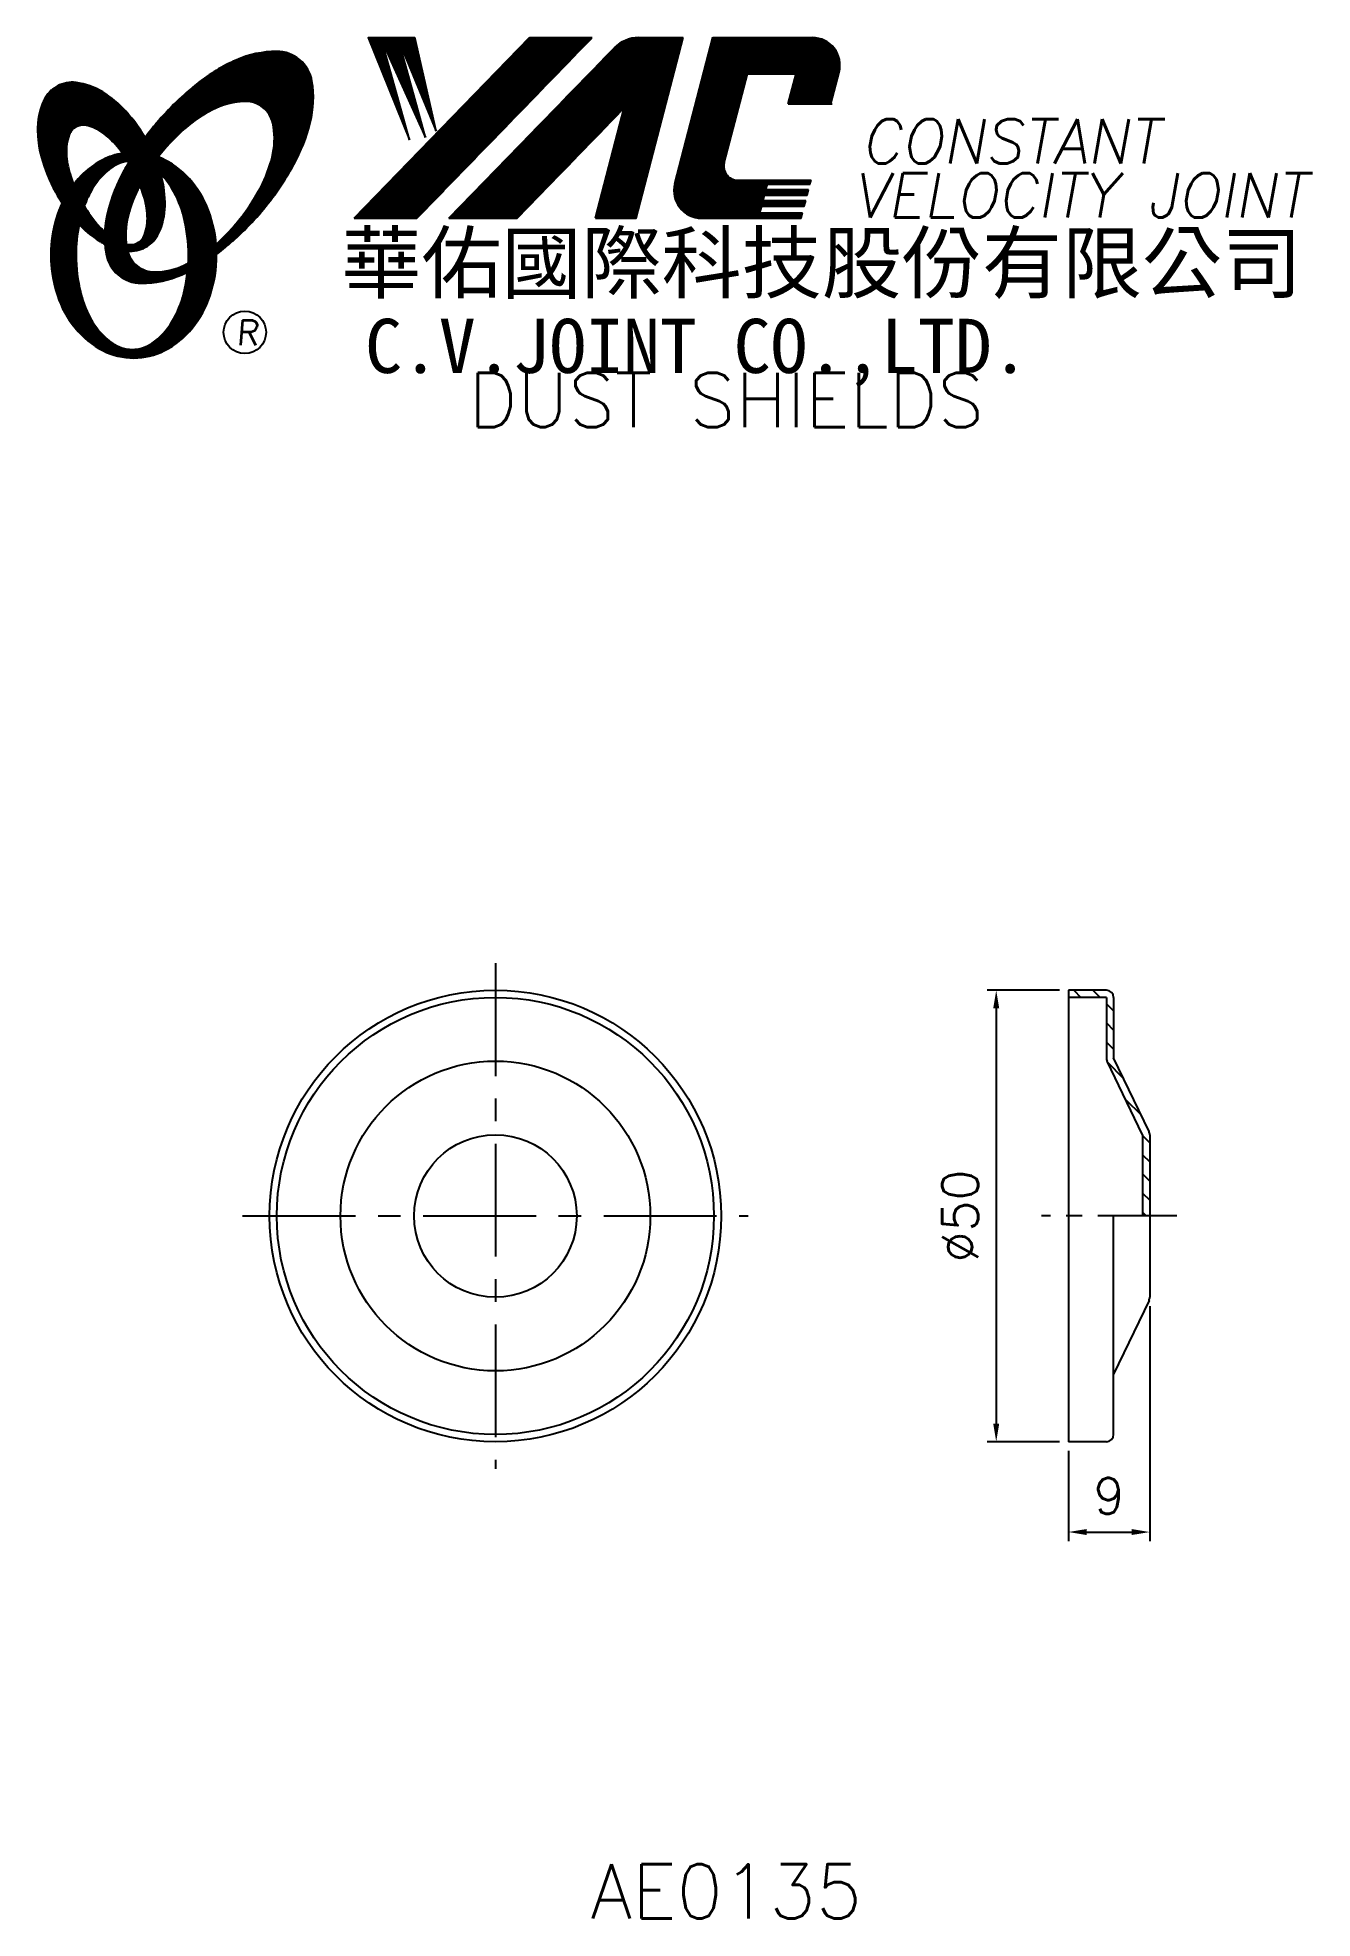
# Model space of a CAD drawing. Extents: x 97 to 238, y -4 to 204.
import ezdxf
from ezdxf.enums import TextEntityAlignment as Align

# ---------------------------------------------------------------- set-up
doc = ezdxf.new("R2010")
doc.units = 0
doc.header["$LTSCALE"] = 10
doc.header["$MEASUREMENT"] = 0
doc.linetypes.add('CENTER', pattern=[2, 1.25, -0.25, 0.25, -0.25])
doc.layers.get('0').update_dxf_attribs({"linetype": 'CONTINUOUS'})
doc.layers.get('DEFPOINTS').update_dxf_attribs({"linetype": 'CONTINUOUS'})
doc.layers.add('4', color=4, linetype='CONTINUOUS')
doc.styles.add('CHINA', font='KAIU.TTF')
doc.styles.add('ITALICC', font='simplex.shx')
doc.dimstyles.get("Standard").update_dxf_attribs({"dimtxt": 4, "dimasz": 2, "dimexe": 1, "dimexo": 1, "dimgap": 2, "dimtad": 1, "dimdec": 4, "dimzin": 10, "dimtxsty": 'ITALICC', "dimcen": -2, "dimclrd": 5, "dimclre": 5, "dimclrt": 18, "dimaunit": 1, "dimazin": 3, "dimtfac": 1, "dimtdec": 4, "dimtmove": 0, "dimatfit": 3, "dimtolj": 1, "dimtzin": 10})
pattern_1 = [(45, (166.473368, -39.569869), (-0.00727476112, 0.00727476112), [])]
pattern_2 = [(45, (-2.117177, -3.265459), (-0.00883883476, 0.00883883476), [])]

# ---------------------------------------------------------------- blocks, each defined once
blk = doc.blocks.new('*D13')
at = {"color": 5, "linetype": 'BYBLOCK'}
for p, q in [((210.07, 98.67), (202.07, 98.67)), ((203.07, 96.67), (203.07, 50.67)), ((210.07, 48.67), (202.07, 48.67))]:
    blk.add_line(p, q, dxfattribs=at)
for points in [[(202.74, 96.67), (203.4, 96.67), (203.07, 98.67)], [(202.74, 50.67), (203.4, 50.67), (203.07, 48.67)]]:
    blk.add_solid(points, dxfattribs=at)
at = {"layer": 'DEFPOINTS', "color": 0, "linetype": 'BYBLOCK'}
for p in [(211.07, 98.67), (203.07, 48.67), (211.07, 48.67)]:
    blk.add_point(p, dxfattribs=at)
at = {"color": 18, "linetype": 'BYBLOCK', "insert": (199.07, 73.67), "char_height": 4, "attachment_point": 5, "rotation": 90, "style": 'ITALICC'}
blk.add_mtext('\\A1;∅50', dxfattribs=at)
blk = doc.blocks.new('*D14')
at = {"color": 5, "linetype": 'BYBLOCK'}
for p, q in [((220.07, 63.67), (220.07, 37.67)), ((211.07, 47.67), (211.07, 37.67)), ((213.07, 38.67), (218.07, 38.67))]:
    blk.add_line(p, q, dxfattribs=at)
for points in [[(213.07, 39), (213.07, 38.34), (211.07, 38.67)], [(218.07, 39), (218.07, 38.34), (220.07, 38.67)]]:
    blk.add_solid(points, dxfattribs=at)
at = {"layer": 'DEFPOINTS', "color": 0, "linetype": 'BYBLOCK'}
for p in [(220.07, 64.67), (211.07, 48.67), (220.07, 38.67)]:
    blk.add_point(p, dxfattribs=at)
at = {"color": 18, "linetype": 'BYBLOCK', "insert": (215.57, 42.67), "char_height": 4, "attachment_point": 5, "style": 'ITALICC'}
blk.add_mtext('\\A1;9', dxfattribs=at)

msp = doc.modelspace()

# ---------------------------------------------------------------- hatches: boundary and pattern name
at = {"layer": '4', "linetype": 'CONTINUOUS'}
h = msp.add_hatch(dxfattribs=at)
h.set_pattern_fill('ANSI31', color=5, scale=0.1, style=0)
h.set_pattern_definition(pattern_2)
h.paths.add_polyline_path([(158.34153, 204.16552), (151.38422, 204.16552), (131.96761, 184.16176), (138.92492, 184.16176)])
h.paths.add_polyline_path([(161.88842, 196.39995), (158.70805, 184.16176), (163.18903, 184.16176), (168.38747, 204.16552), (163.49074, 204.16552, 0.202785967), (160.75667, 203.00911), (142.46253, 184.16176), (150.00945, 184.16176)])
h.paths.add_polyline_path([(175.51553, 200.16711), (180.90925, 200.16711), (180.04023, 196.82309), (184.75705, 196.82309), (185.67377, 200.35066, 0.490800957), (182.72357, 204.16552), (171.68925, 204.16552), (167.48219, 187.97663, 0.490800957), (170.43239, 184.16176), (181.46671, 184.16176), (181.62116, 184.75608), (176.90434, 184.75608), (177.0977, 185.50016), (181.81452, 185.50016), (181.97308, 186.1103), (177.25626, 186.1103), (177.41751, 186.73077), (182.13433, 186.73077), (182.29051, 187.33176), (177.57369, 187.33176), (177.73049, 187.93514), (182.44731, 187.93514), (182.56404, 188.38433), (174.42429, 188.38433, -0.490800957), (172.94919, 190.29176)])
h = msp.add_hatch(dxfattribs=at)
h.set_pattern_fill('ANSI31', color=1, scale=0.1, style=0)
h.set_pattern_definition(pattern_2)
h.paths.add_polyline_path([(138.69959, 204.16552), (133.52226, 204.16552), (138.09303, 192.86179), (135.02709, 203.81977), (139.86183, 193.09744), (136.91382, 203.81977), (141.04104, 193.80441)])
h = msp.add_hatch(dxfattribs=at)
h.set_pattern_fill('ANSI31', color=5, scale=0.082305, style=0)
h.set_pattern_definition([(45, (-2.117177, -3.265459), (-0.00727476112, 0.00727476112), [])])
h.paths.add_polyline_path([(119.91829, 197.10305, -0.172879177), (121.85977, 196.44448, -0.172879177), (122.94706, 194.70643, -0.104527385), (122.97484, 191.37824, -0.065680101), (121.80531, 187.97628, -0.051823203), (119.36489, 184.13389, -0.044272532), (116.68992, 181.30756, -0.020203161), (116.7435, 180.16964, 0.006517006), (117.14805, 180.48171, 0.049863361), (121.70148, 184.89478, 0.049863361), (125.29112, 190.12194, 0.063682799), (127.11216, 194.74929, 0.103597411), (127.30146, 199.33326, 0.177892575), (125.95285, 201.70354, 0.177892575), (123.39046, 202.63686, 0.103597411), (118.90266, 201.68382, 0.063682799), (114.64492, 199.11474, 0.049863361), (110.09149, 194.70168, 0.016070017), (108.8208, 193.09537, -0.007061632), (109.06808, 192.65834, -0.031648676), (110.02066, 190.62176, -0.008069351), (110.45257, 191.18607, -0.051823203), (113.63094, 194.44453, -0.065680101), (116.67287, 196.36488, -0.104527385)])
h.paths.add_polyline_path([(106.84262, 183.94173, -0.065680101), (108.01216, 187.34368, -0.006063428), (108.2561, 187.8187, 0.027613469), (107.52926, 189.40677, 0.017011252), (106.99584, 190.34174, 0.007829282), (106.50186, 189.47452, 0.063682799), (104.68081, 184.84717, 0.103597411), (104.49151, 180.2632, 0.177892575), (105.84012, 177.89292, 0.177892575), (108.40251, 176.95959, 0.103597411), (112.89031, 177.91264, 0.008811776), (113.51728, 178.20272, 0.013922709), (113.5946, 179.17253, -0.009086703), (113.14459, 178.95508, -0.104527385), (109.89917, 178.21692, -0.172879177), (107.95769, 178.87548, -0.172879177), (106.8704, 180.61354, -0.104527385)])
h = msp.add_hatch(dxfattribs=at)
h.set_pattern_fill('ANSI31', color=3, scale=0.082305, style=0)
h.set_pattern_definition(pattern_1)
h.paths.add_polyline_path([(104.12179, 198.15388, 0.106488277), (101.17991, 199.19245, 0.158297415), (99.08971, 198.79741, 0.158297415), (97.63038, 197.24972, 0.106488277), (96.91957, 194.21195, 0.071723199), (97.33761, 190.899, 0.058080454), (98.8826, 187.08361, 0.058080454), (101.26364, 183.72582, 0.071723199), (103.82888, 181.58807, 0.020895977), (104.36907, 181.28608, -0.030777155), (104.35316, 182.6623, -0.042059526), (103.25681, 183.82506, -0.04691039), (101.63764, 186.30621, -0.04691039), (100.50936, 189.04569, -0.060581117), (100.10726, 191.30776, -0.10187153), (100.41888, 193.39596, -0.185892489), (101.19897, 194.2876, -0.185892489), (102.37561, 194.42572, -0.10187153), (104.27326, 193.50019, -0.060581117), (105.9101, 191.88792, -0.04691039), (107.52926, 189.40677, -0.04691039), (108.65754, 186.66728, -0.060581117), (109.05964, 184.40521, -0.10187153), (108.74802, 182.31701, -0.185892489), (107.96793, 181.42537, -0.185892489), (106.79129, 181.28725, -0.002013383), (106.75049, 181.29788, 0.021593804), (106.8704, 180.61354, 0.006477741), (106.88841, 180.5365, 0.14950097), (108.86096, 180.94454, 0.158297415), (110.32029, 182.49223, 0.106488277), (111.03111, 185.52999, 0.071723199), (110.61306, 188.84295, 0.058080454), (109.06808, 192.65834, 0.058080454), (106.68703, 196.01613, 0.071723199)])
h = msp.add_hatch(dxfattribs=at)
h.set_pattern_fill('ANSI31', color=1, scale=0.082305, style=0)
h.set_pattern_definition(pattern_1)
h.paths.add_polyline_path([(105.21541, 189.83043, -0.120168026), (106.90721, 190.48382, 0.016865385), (106.30744, 191.36656, 0.076648372), (104.15122, 190.64764, 0.104809576), (101.06676, 188.13454, 0.005838257), (100.89982, 187.92234, 0.028089978), (101.63764, 186.30621, 0.014237292), (102.07977, 185.52116, -0.045767751), (103.00495, 187.458, -0.106890197)])
h.paths.add_polyline_path([(101.18405, 180.07581, -0.048711043), (101.51415, 183.45615, -0.007865741), (101.26364, 183.72582, -0.037695478), (99.62777, 185.84458, 0.03042545), (99.10244, 184.5406, 0.080710289), (98.37701, 180.07581, 0.080710289), (99.10244, 175.61102, 0.089265679), (101.06676, 172.01708, 0.104809576), (104.15122, 169.50398, 0.11926607), (107.56041, 168.67905, 0.11926607), (110.9696, 169.50398, 0.104809576), (114.05406, 172.01708, 0.089265679), (116.01838, 175.61102, 0.080710289), (116.74382, 180.07581, 0.080710289), (116.01838, 184.5406, 0.089265679), (114.05406, 188.13454, 0.104809576), (110.9696, 190.64764, 0.025513357), (110.27637, 190.96039, 0.004818181), (110.02066, 190.62176, -0.023722145), (110.56188, 189.02501, -0.065307489), (111.79706, 187.458, -0.073950765), (113.10951, 184.26028, -0.060532391), (113.61797, 180.07581, -0.060532391), (113.10951, 175.89135, -0.073950765), (111.79706, 172.69362, -0.106890197), (109.5866, 170.32119, -0.153118262), (107.40101, 169.63582, -0.153118262), (105.21541, 170.32119, -0.106890197), (103.00495, 172.69362, -0.073950765), (101.6925, 175.89135, -0.060532391)])
h = msp.add_hatch(dxfattribs=at)
h.set_pattern_fill('ANSI31', color=5, scale=12, angle=90, style=0)
h.set_pattern_definition([(135, (1.5076, -3.0137), (-1.06066, -1.06066), [])])
h.paths.add_polyline_path([(215.27066, 91.17149, 0.1125348), (215.3497, 90.82478), (219.27066, 82.67143), (219.27066, 73.67143), (220.07066, 73.67143), (220.07066, 82.67143, 0.1125348), (219.99163, 83.01815), (216.07066, 91.17149), (216.07066, 97.87143, 0.414213562), (215.27066, 98.67143), (211.07066, 98.67143), (211.07066, 97.87143), (215.27066, 97.87143)])

# ---------------------------------------------------------------- linework, layer by layer
at = {"layer": '4', "color": 5, "linetype": 'CONTINUOUS'}
for p, q in [((131.96761, 184.16176), (151.38422, 204.16552)), ((138.92492, 184.16176), (158.34153, 204.16552)), ((151.38422, 204.16552), (158.34153, 204.16552)), ((163.18903, 184.16176), (168.38747, 204.16552)), ((163.49074, 204.16552), (168.38747, 204.16552)), ((167.48219, 187.97663), (171.68925, 204.16552)), ((171.68925, 204.16552), (182.72357, 204.16552)), ((142.46253, 184.16176), (160.75667, 203.00911)), ((172.94919, 190.29176), (175.51553, 200.16711)), ((175.51553, 200.16711), (180.90925, 200.16711)), ((180.04023, 196.82309), (180.90925, 200.16711)), ((184.75705, 196.82309), (185.67377, 200.35066)), ((150.00945, 184.16176), (161.88842, 196.39995)), ((158.70805, 184.16176), (161.88842, 196.39995)), ((180.04023, 196.82309), (184.90748, 196.82309)), ((174.42429, 188.38433), (182.56404, 188.38433)), ((177.57369, 187.33176), (177.73049, 187.93514)), ((177.73049, 187.93514), (182.44731, 187.93514)), ((182.44731, 187.93514), (182.56404, 188.38433)), ((176.90434, 184.75608), (177.0977, 185.50016)), ((177.0977, 185.50016), (181.81452, 185.50016)), ((177.25626, 186.1103), (177.41751, 186.73077)), ((177.25626, 186.1103), (181.97308, 186.1103)), ((177.41751, 186.73077), (182.13433, 186.73077)), ((177.57369, 187.33176), (182.29051, 187.33176)), ((181.81452, 185.50016), (181.97308, 186.1103)), ((182.13433, 186.73077), (182.29051, 187.33176)), ((131.96761, 184.16176), (138.92492, 184.16176)), ((142.46253, 184.16176), (150.00945, 184.16176)), ((158.70805, 184.16176), (163.18903, 184.16176)), ((170.43239, 184.16176), (181.46671, 184.16176)), ((176.90434, 184.75608), (181.62116, 184.75608)), ((181.46671, 184.16176), (181.62116, 184.75608))]:
    msp.add_line(p, q, dxfattribs=at)
at = {"layer": '4', "color": 1, "linetype": 'CONTINUOUS'}
for p, q in [((133.52226, 204.16552), (138.09303, 192.86179)), ((133.52226, 204.16552), (138.69959, 204.16552)), ((141.04104, 193.80441), (138.69959, 204.16552)), ((138.09303, 192.86179), (135.02709, 203.81977)), ((135.02709, 203.81977), (139.86183, 193.09744)), ((139.86183, 193.09744), (136.91382, 203.81977)), ((136.91382, 203.81977), (141.04104, 193.80441))]:
    msp.add_line(p, q, dxfattribs=at)
at = {"layer": '4', "color": 5, "linetype": 'CENTER'}
for p, q in [((147.61186, 101.67143), (147.61186, 45.67143)), ((119.61186, 73.67143), (175.61186, 73.67143))]:
    msp.add_line(p, q, dxfattribs=at)
at = {"layer": '4', "color": 7, "linetype": 'CONTINUOUS'}
for p, q in [((211.07066, 98.67143), (211.07066, 48.67143)), ((215.27066, 98.67143), (211.07066, 98.67143)), ((215.27066, 97.87143), (211.07066, 97.87143)), ((215.27066, 97.87143), (215.27066, 91.17149)), ((216.07066, 97.87143), (216.07066, 91.17143)), ((219.27066, 82.67143), (215.3497, 90.82478)), ((219.99163, 83.01815), (216.07066, 91.17149)), ((219.27066, 82.67143), (219.27066, 73.67143)), ((220.07066, 82.67143), (220.07066, 64.67143)), ((216.07066, 49.47143), (216.07066, 73.67143)), ((219.99163, 64.32472), (216.07066, 56.17137)), ((215.27066, 48.67143), (211.07066, 48.67143))]:
    msp.add_line(p, q, dxfattribs=at)
at = {"layer": '4', "color": 5, "linetype": 'CENTER', "ltscale": 0.7}
msp.add_line((223.07066, 73.67143), (208.07066, 73.67143), dxfattribs=at)
at = {"layer": '4', "color": 5, "linetype": 'CONTINUOUS'}
for points in [[(116.7435, 180.16964, 0.006517006), (117.14805, 180.48171, 0.049863361), (121.70148, 184.89478, 0.049863361), (125.29112, 190.12194, 0.063682799), (127.11216, 194.74929, 0.103597411), (127.30146, 199.33326, 0.177892575), (125.95285, 201.70354, 0.177892575), (123.39046, 202.63686, 0.103597411), (118.90266, 201.68382, 0.063682799), (114.64492, 199.11474, 0.049863361), (110.09149, 194.70168, 0.016070017), (108.8208, 193.09537)], [(116.68992, 181.30756, 0.044272532), (119.36489, 184.13389, 0.051823203), (121.80531, 187.97628, 0.065680101), (122.97484, 191.37824, 0.104527385), (122.94706, 194.70643, 0.172879177), (121.85977, 196.44448, 0.172879177), (119.91829, 197.10305, 0.104527385), (116.67287, 196.36488, 0.065680101), (113.63094, 194.44453, 0.051823203), (110.45257, 191.18607, 0.008069351), (110.02066, 190.62176)], [(106.99584, 190.34174, 0.007829282), (106.50186, 189.47452, 0.063682799), (104.68081, 184.84717, 0.103597411), (104.49151, 180.2632, 0.177892575), (105.84012, 177.89292, 0.177892575), (108.40251, 176.95959, 0.103597411), (112.89031, 177.91264, 0.008811776), (113.51728, 178.20272, 0.008811776)], [(108.2561, 187.8187, 0.006063428), (108.01216, 187.34368, 0.065680101), (106.84262, 183.94173, 0.104527385), (106.8704, 180.61354, 0.172879177), (107.95769, 178.87548, 0.172879177), (109.89917, 178.21692, 0.104527385), (113.14459, 178.95508, 0.009086703), (113.5946, 179.17253, 0.009086703)]]:
    msp.add_lwpolyline(points, format="xyb", dxfattribs=at)
at = {"layer": '4', "color": 3, "linetype": 'CONTINUOUS'}
for points in [[(106.88841, 180.5365, 0.14950097), (108.86096, 180.94454, 0.158297415), (110.32029, 182.49223, 0.106488277), (111.03111, 185.52999, 0.071723199), (110.61306, 188.84295, 0.058080454), (109.06808, 192.65834, 0.058080454), (106.68703, 196.01613, 0.071723199), (104.12179, 198.15388, 0.106488277), (101.17991, 199.19245, 0.158297415), (99.08971, 198.79741, 0.158297415), (97.63038, 197.24972, 0.106488277), (96.91957, 194.21195, 0.071723199), (97.33761, 190.899, 0.058080454), (98.8826, 187.08361, 0.058080454), (101.26364, 183.72582, 0.071723199), (103.82888, 181.58807, 0.020895977), (104.36907, 181.28608, 0.020895977)], [(106.75049, 181.29788, 0.002013383), (106.79129, 181.28725, 0.185892489), (107.96793, 181.42537, 0.185892489), (108.74802, 182.31701, 0.10187153), (109.05964, 184.40521, 0.060581117), (108.65754, 186.66728, 0.04691039), (107.52926, 189.40677, 0.04691039), (105.9101, 191.88792, 0.060581117), (104.27326, 193.50019, 0.10187153), (102.37561, 194.42572, 0.185892489), (101.19897, 194.2876, 0.185892489), (100.41888, 193.39596, 0.10187153), (100.10726, 191.30776, 0.060581117), (100.50936, 189.04569, 0.04691039), (101.63764, 186.30621, 0.04691039), (103.25681, 183.82506, 0.042059526), (104.35316, 182.6623, 0.042059526)]]:
    msp.add_lwpolyline(points, format="xyb", dxfattribs=at)
at = {"layer": '4', "color": 1, "linetype": 'CONTINUOUS'}
for points in [[(99.62777, 185.84458, 0.03042545), (99.10244, 184.5406, 0.080710289), (98.37701, 180.07581, 0.080710289), (99.10244, 175.61102, 0.089265679), (101.06676, 172.01708, 0.104809576), (104.15122, 169.50398, 0.11926607), (107.56041, 168.67905, 0.11926607), (110.9696, 169.50398, 0.104809576), (114.05406, 172.01708, 0.089265679), (116.01838, 175.61102, 0.080710289), (116.74382, 180.07581, 0.080710289), (116.01838, 184.5406, 0.089265679), (114.05406, 188.13454, 0.104809576), (110.9696, 190.64764, 0.025513357), (110.27637, 190.96039, 0.025513357)], [(106.30744, 191.36656, 0.076648372), (104.15122, 190.64764, 0.104809576), (101.06676, 188.13454, 0.005838257), (100.89982, 187.92234, 0.005838257)], [(106.90721, 190.48382, 0.120168026), (105.21541, 189.83043, 0.106890197), (103.00495, 187.458, 0.045767751), (102.07977, 185.52116, 0.045767751)], [(101.51415, 183.45615, 0.048711043), (101.18405, 180.07581, 0.060532391), (101.6925, 175.89135, 0.073950765), (103.00495, 172.69362, 0.106890197), (105.21541, 170.32119, 0.153118262), (107.40101, 169.63582, 0.153118262), (109.5866, 170.32119, 0.106890197), (111.79706, 172.69362, 0.073950765), (113.10951, 175.89135, 0.060532391), (113.61797, 180.07581, 0.060532391), (113.10951, 184.26028, 0.073950765), (111.79706, 187.458, 0.065307489), (110.56188, 189.02501)]]:
    msp.add_lwpolyline(points, format="xyb", dxfattribs=at)
at = {"layer": '4', "color": 5, "linetype": 'CONTINUOUS'}
msp.add_circle((119.86465, 171.53009), 2.35282, dxfattribs=at)
at = {"layer": '4', "color": 7, "linetype": 'CONTINUOUS'}
for radius in [25, 24.2, 17.15334, 9]:
    msp.add_circle((147.61186, 73.67143), radius, dxfattribs=at)
at = {"layer": '4', "color": 5, "linetype": 'CONTINUOUS'}
for centre, radius, start, end in [((163.49074, 200.35528), 3.81024, 90, 135.8533387), ((182.72357, 201.11733), 3.04819, 345.4326059, 90), ((174.42429, 189.90843), 1.5241, 165.4326059, 270), ((170.43239, 187.20996), 3.04819, 165.4326059, 270)]:
    msp.add_arc(centre, radius, start, end, dxfattribs=at)
at = {"layer": '4', "color": 7, "linetype": 'CONTINUOUS'}
for centre, start, end in [((215.27066, 97.87143), 0, 90), ((216.07066, 91.17149), 180, 205.6830228), ((219.27066, 82.67143), 0, 25.6830228), ((219.27066, 64.67143), 334.3169772, 0), ((215.27066, 49.47143), 270, 0)]:
    msp.add_arc(centre, 0.8, start, end, dxfattribs=at)

# ---------------------------------------------------------------- texts
at = {"layer": '4', "color": 5, "linetype": 'CONTINUOUS', "style": 'ITALICC'}
for s, height, oblique, p in [('CONSTANT', 4.9, 10, (188.11643, 190.23223)), ('VELOCITY JOINT', 4.9, 10, (187.2382, 184.23685)), ('R', 2.75625, 5, (118.90596, 170.12049))]:
    msp.add_text(s, height=height, dxfattribs=dict(at, oblique=oblique)).set_placement(p)
at = {"layer": '4', "color": 7, "linetype": 'CONTINUOUS', "style": 'CHINA'}
for s, height, p in [('華佑國際科技股份有限公司', 6.5, (130.55426, 175.97192)), ('C.V.JOINT CO.,LTD.', 6, (133.18289, 167.0257))]:
    msp.add_text(s, height=height, dxfattribs=at).set_placement(p)
at = {"layer": '4', "color": 18, "linetype": 'CONTINUOUS', "style": 'ITALICC'}
for s, p in [('DUST SHIELDS', (173.18562, 161.03288)), ('AE0135', (173.18562, -4.11451))]:
    msp.add_text(s, height=6, dxfattribs=at).set_placement(p, align=Align.CENTER)

# ---------------------------------------------------------------- dimensions: what is measured, and where the dimension line sits
at = {"layer": '4', "color": 7, "linetype": 'CONTINUOUS'}
dim = msp.add_linear_dim(base=(203.07064, 48.67143), p1=(211.07066, 98.67143), p2=(211.07066, 48.67143), angle=270, text='%%C50', dimstyle='STANDARD', dxfattribs=at)
dim.commit()
dim.dimension.update_dxf_attribs({"geometry": '*D13', "text_midpoint": (199.07064, 73.67143)})
dim = msp.add_linear_dim(base=(220.07066, 38.67144), p1=(211.07066, 48.67143), p2=(220.07066, 64.67143), text='9', dimstyle='STANDARD', dxfattribs=at)
dim.commit()
dim.dimension.update_dxf_attribs({"geometry": '*D14', "text_midpoint": (215.57066, 42.67144)})

doc.saveas('drawing.dxf')
